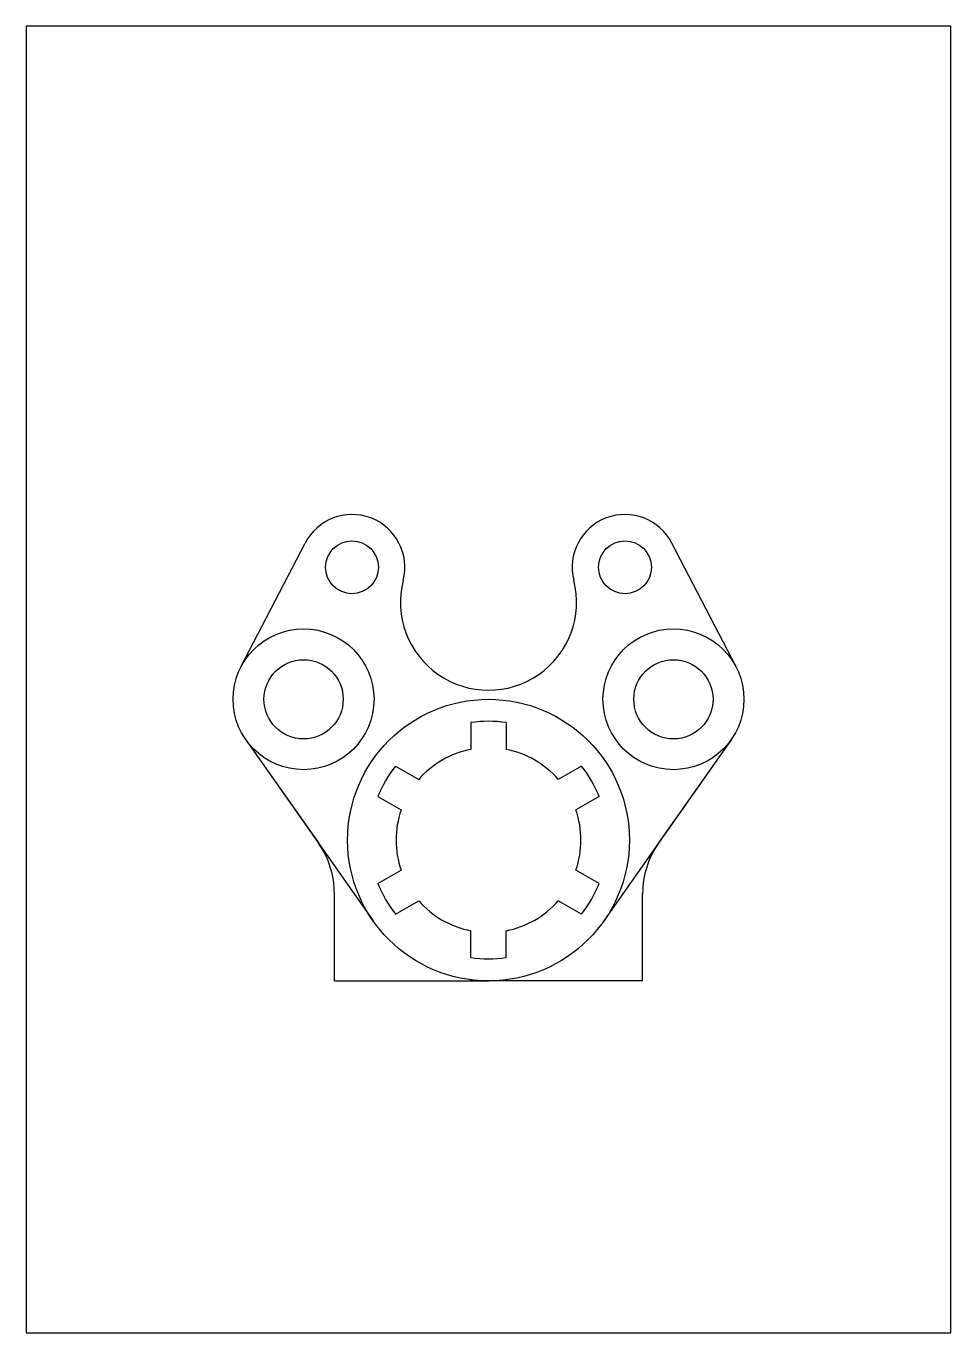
# Model space of a CAD drawing. Header units: millimetres. Extents: x 0 to 210, y 0 to 297.
import ezdxf

# ---------------------------------------------------------------- set-up
doc = ezdxf.new("R2010")
doc.units = ezdxf.units.MM

# ---------------------------------------------------------------- blocks, each defined once
blk = doc.blocks.new('*U2')
for p, q in [((-4, -2.89), (-4, 3.19)), ((4, -2.89), (4, 3.19))]:
    blk.add_line(p, q)
blk.add_arc((0, 23.81), 27, 261.4804, 278.5196)
blk = doc.blocks.new('*U3')
at = {"color": 0, "linetype": 'ByBlock', "lineweight": -2, "transparency": 16777216}
for p, rotation in [((105, 135.81), 180), ((84.38, 123.9), 240), ((125.62, 123.9), 120), ((84.38, 100.1), 299.9999999999999), ((125.62, 100.1), 59.99999999999997)]:
    blk.add_blockref('*U2', p, dxfattribs=dict(at, rotation=rotation))
blk.add_blockref('*U2', (105, 88.19), dxfattribs=at)

msp = doc.modelspace()

# ---------------------------------------------------------------- linework, layer by layer
for p, q in [((48.79, 151.35), (63.34, 179.51)), ((161.21, 151.35), (146.66, 179.51)), ((49.9, 134.81), (66.37, 111.34)), ((49.9, 134.81), (78.81, 93.62)), ((160.1, 134.81), (131.19, 93.62)), ((160.1, 134.81), (143.63, 111.34)), ((70, 80), (70, 99.85)), ((140, 80), (140, 99.85)), ((101, 80), (101, 80.25)), ((109, 80), (109, 80.25)), ((70, 80), (105, 80)), ((140, 80), (105, 80))]:
    msp.add_line(p, q)
msp.add_lwpolyline([(0, 0), (210, 0), (210, 297), (0, 297)], close=True)
for centre, radius in [((74, 174), 6), ((136, 174), 6), ((63, 144), 16), ((147, 144), 16), ((63, 144), 9), ((147, 144), 9), ((105, 112), 32), ((105, 112), 32)]:
    msp.add_circle(centre, radius)
for centre, radius, start, end in [((74, 174), 12, 345.6385, 152.6723), ((136, 174), 12, 27.3277, 194.3615), ((105, 166.06), 20, 165.6385, 14.3615), ((105, 112), 21, 100.9806, 139.0194), ((105, 112), 21, 100.9806, 139.0194), ((105, 112), 21, 40.9806, 79.0194), ((105, 112), 21, 40.9806, 79.0194), ((105, 112), 21, 160.9806, 199.0194), ((105, 112), 21, 160.9806, 199.0194), ((105, 112), 21, 340.9806, 19.0194), ((105, 112), 21, 340.9806, 19.0194), ((50, 99.85), 20, 0, 35.0569), ((160, 99.85), 20, 144.9431, 180), ((105, 112), 21, 220.9806, 259.0194), ((105, 112), 21, 220.9806, 259.0194), ((105, 112), 21, 280.9806, 319.0194), ((105, 112), 21, 280.9806, 319.0194), ((105, 112), 27, 261.4804, 278.5196)]:
    msp.add_arc(centre, radius, start, end)

# ---------------------------------------------------------------- block references
msp.add_blockref('*U3', (0, 0))

doc.saveas('drawing.dxf')
